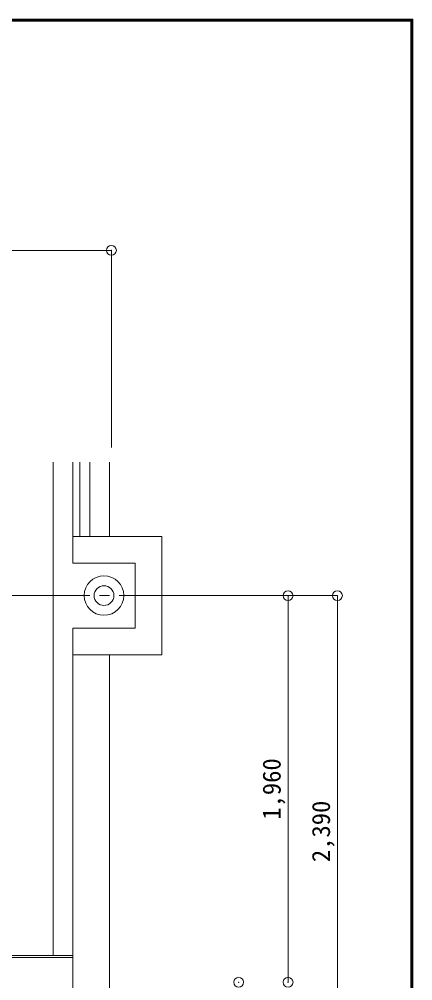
# Model space of a CAD drawing. Units: millimetres at full size, sheet at 1:50. Extents: x -9674 to 9699, y -6794 to 6791.
# Drawn here: x 7705 to 9699, y 1917 to 6791 of the extents above; entities that cross this region are included whole.
import ezdxf
from ezdxf.enums import TextEntityAlignment as Align

# ---------------------------------------------------------------- set-up
doc = ezdxf.new("R2010")
doc.units = ezdxf.units.MM
doc.header["$LTSCALE"] = 50
doc.header["$PDMODE"] = 32
doc.header["$PDSIZE"] = 50
doc.linetypes.add('CHAIN2', pattern=[12, 9, -1, 1, -1])
for name, color, linetype, lineweight in [('0-0_図面枠', 7, 'Continuous', 9), ('1-0_芯', 134, 'CHAIN2', 9), ('1-6_ﾊﾞﾙｺﾆｰ・階段', 134, 'Continuous', 9), ('1-B_寸法', 134, 'Continuous', 9)]:
    doc.layers.add(name, color=color, linetype=linetype, lineweight=lineweight)
doc.styles.add('ＭＳ ゴシック', font='')
doc.styles.get('ＭＳ ゴシック').set_extended_font_data('MS Gothic')

msp = doc.modelspace()

# ---------------------------------------------------------------- linework, layer by layer
at = {"layer": '0-0_図面枠'}
for p, q in [((9697.16, 6789.66), (-9672.16, 6789.66)), ((9695.4, 6787.9), (-9670.4, 6787.9)), ((-9668.64, 6786.14), (9693.64, 6786.14)), ((9691.87, 6784.38), (-9666.87, 6784.38)), ((9690.11, 6782.61), (-9665.11, 6782.61)), ((9688.35, 6780.85), (-9663.35, 6780.85)), ((9688.35, -6783.35), (9688.35, 6780.85)), ((9690.11, -6785.11), (9690.11, 6782.61)), ((9691.87, -6786.88), (9691.87, 6784.38)), ((9693.64, 6786.14), (9693.64, -6788.64)), ((9695.4, -6790.4), (9695.4, 6787.9)), ((9697.16, -6792.16), (9697.16, 6789.66))]:
    msp.add_line(p, q, dxfattribs=at)
msp.add_lwpolyline([(9698.92, -6793.93), (9698.92, 6791.43), (-9673.92, 6791.43)], dxfattribs=at)
at = {"layer": '1-0_芯'}
msp.add_line((-8587.69, 3869.65), (8317.31, 3869.65), dxfattribs=at)
at = {"layer": '1-6_ﾊﾞﾙｺﾆｰ・階段'}
for p, q in [((7877.31, 4545.27), (7877.31, 2044.65)), ((7977.31, 4169.65), (7977.31, 4545.27)), ((8012.31, 4169.65), (8012.31, 4545.27)), ((8062.31, 4169.65), (8062.31, 4545.27)), ((8162.31, 4169.65), (8162.31, 4545.27)), ((7977.31, 4169.65), (8427.31, 4169.65)), ((7977.31, 4034.65), (7977.31, 4169.65)), ((8427.31, 3569.65), (8427.31, 4169.65)), ((7977.31, 4034.65), (8292.31, 4034.65)), ((7977.31, 3569.65), (7977.31, 3704.65)), ((7977.31, 594.65), (7977.31, 3569.65)), ((7977.31, 3569.65), (8427.31, 3569.65)), ((8162.31, 594.65), (8162.31, 3569.65)), ((6702.31, 2044.65), (7977.31, 2044.65)), ((6712.31, 2034.65), (7977.31, 2034.65))]:
    msp.add_line(p, q, dxfattribs=at)
msp.add_lwpolyline([(7977.31, 3704.65), (8292.31, 3704.65), (8292.31, 4034.65)], dxfattribs=at)
for radius in [100, 50]:
    msp.add_circle((8134.81, 3869.65), radius, dxfattribs=at)
at = {"layer": '1-B_寸法'}
for p, q in [((6652.31, 5619.65), (8172.31, 5619.65)), ((8172.31, 5619.65), (8172.31, 4619.65)), ((8317.31, 3869.65), (9317.31, 3869.65)), ((9067.31, 3869.65), (9067.31, 1909.65)), ((9317.31, 3869.65), (9317.31, 1479.65))]:
    msp.add_line(p, q, dxfattribs=at)
for p in [(8172.31, 5619.65), (9067.31, 3869.65), (9317.31, 3869.65), (8817.31, 1909.65), (9067.31, 1909.65)]:
    msp.add_point(p, dxfattribs=at)

# ---------------------------------------------------------------- texts
at = {"layer": '1-B_寸法', "style": 'ＭＳ ゴシック'}
for s, p in [('1,960', (9057.31, 2733.4)), ('2,390', (9307.31, 2518.4))]:
    msp.add_text(s, height=91.64, rotation=90, dxfattribs=at).set_placement(p, align=Align.BOTTOM_LEFT)

doc.saveas('drawing.dxf')
